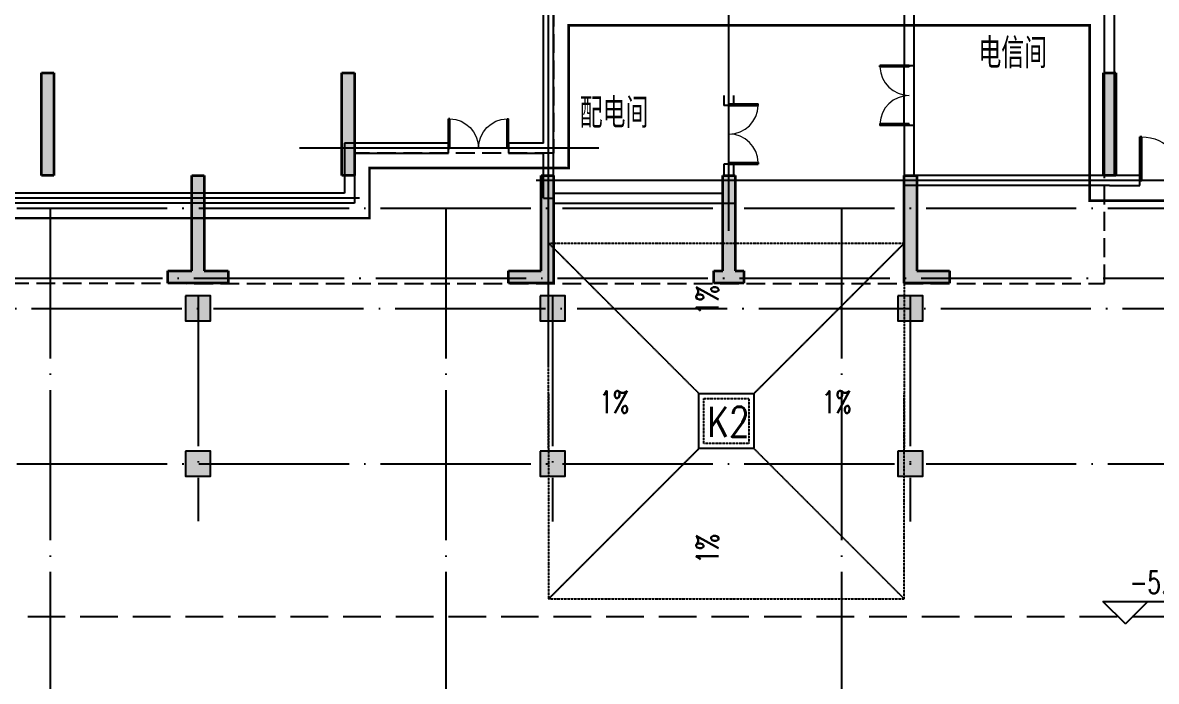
# Model space of a CAD drawing. Extents: x 290727 to 13733020, y 1731457 to 3643100.
# Drawn here: x 655062 to 677695, y 1779380 to 1792527 of the extents above; entities that cross this region are included whole.
import ezdxf

# ---------------------------------------------------------------- set-up
doc = ezdxf.new("R2010")
doc.units = 0
doc.header["$LTSCALE"] = 10
for name, pattern in [('__DASH', [0.35, 0.25, -0.1]), ('DASH', [0.35, 0.25, -0.1]), ('DOTE', [2.4200000000000004, 2, -0.2, 0.02, -0.2])]:
    doc.linetypes.add(name, pattern=pattern)
doc.layers.get('0').update_dxf_attribs({"linetype": 'CONTINUOUS'})
for name, color, linetype in [('-A-车行道路', 8, 'CONTINUOUS'), ('COLUMN', 9, 'CONTINUOUS'), ('DIM_ELEV', 3, 'CONTINUOUS'), ('DOTE', 8, 'DOTE'), ('PUB_HATCH', 8, 'CONTINUOUS'), ('PUB_TEXT', 7, 'CONTINUOUS'), ('WALL', 255, 'CONTINUOUS'), ('WINDOW', 4, 'CONTINUOUS'), ('作业图', 4, 'CONTINUOUS'), ('文字', 4, 'CONTINUOUS'), ('防火分区示意线', 4, 'CONTINUOUS'), ('集水坑', 181, 'DASH')]:
    doc.layers.add(name, color=color, linetype=linetype)
doc.layers.add('S_ConcWall', color=8, linetype='CONTINUOUS', lineweight=35)
doc.layers.get('0').off()
doc.styles.add('_HZTXT', font='simplex.shx', dxfattribs={"width": 0.8, "bigfont": 'HZTXT.shx'})
doc.styles.add('_TCH_DIM', font='SIMPLEX', dxfattribs={"bigfont": 'GBCBIG'})
doc.styles.add('HNSJY', font='HNSJY-07', dxfattribs={"width": 0.8, "bigfont": 'HNSJY-HZ'})

# ---------------------------------------------------------------- blocks, each defined once
blk = doc.blocks.new('A$C55C93FC2')
at = {"layer": 'DOTE', "linetype": 'DOTE', "ltscale": 150}
for p, q in [((10299.45606850734, 48142.35001869965), (252290.8196143163, 48142.35001869965)), ((170684.1350579553, 48142.35001869965), (170684.1350579553, 12199.99773951154)), ((178584.1350579552, 48142.35001869965), (178584.1350579553, 12199.99773951154)), ((186484.135057955, 48142.35001869965), (186484.1350579551, 12199.99773951154)), ((10299.45606850734, 43042.35001869965), (252290.8196143163, 43042.35001869965))]:
    blk.add_line(p, q, dxfattribs=at)
at = {"layer": 'DOTE', "ltscale": 150}
blk.add_line((166681.2461324148, 46142.34538504994), (207548.7330274471, 46142.34538504994), dxfattribs=at)
blk = doc.blocks.new('A$C47EE32D5')
at = {"layer": '集水坑'}
for p, q in [((-0.4771289825439453, 7100.008970737457), (2999.522871017456, 4100.008970737457)), ((4099.522871017456, 4100.008970737457), (7099.522871017456, 7100.008970737457)), ((-0.4771289825439453, 0.00897073745727539), (2999.522871017456, 3000.008970737457)), ((4099.522871017456, 3000.008970737457), (7099.522871017456, 0.00897073745727539))]:
    blk.add_line(p, q, dxfattribs=at)
for points in [[(-0.4771289825439453, 3000.008970737457), (-0.4771289825439453, 7100.008970737457), (7099.522871017456, 7100.008970737457), (7099.522871017456, 3000.008970737457)], [(-0.4771289825439453, 4100.008970737457), (-0.4771289825439453, 0.00897073745727539), (7099.522871017456, 0.00897073745727539), (7099.522871017456, 4100.008970737457)]]:
    blk.add_lwpolyline(points, dxfattribs=at)
at = {"layer": '集水坑', "linetype": 'ByBlock'}
blk.add_lwpolyline([(2999.522871017456, 4100.008970737457), (4099.522871017456, 4100.008970737457), (4099.522871017456, 3000.008970737457), (2999.522871017456, 3000.008970737457)], close=True, dxfattribs=at)
at = {"layer": '集水坑', "linetype": 'DASH'}
blk.add_lwpolyline([(3099.522871017456, 4000.008970737457), (3999.522871017456, 4000.008970737457), (3999.522871017456, 3100.008970737457), (3099.522871017456, 3100.008970737457)], close=True, dxfattribs=at)
at = {"layer": 'PUB_TEXT', "style": '_TCH_DIM', "width": 0.7058823529411765}
for rotation, p in [(89.9999999977333, (3392.022871041052, 5669.446646162486)), (90.00000000222022, (3392.02287105564, 703.1218361793522))]:
    blk.add_text('1%%%', height=446.25, rotation=rotation, dxfattribs=at).set_placement(p)
for p in [(1012.118811094202, 3707.508970737457), (5455.618811094202, 3707.508970737457)]:
    blk.add_text('1%%%', height=446.25, dxfattribs=at).set_placement(p)
at = {"layer": '集水坑', "style": '_HZTXT', "width": 0.8}
blk.add_text('K2', height=600, dxfattribs=at).set_placement((3170.142335236073, 3237.146686553955))
blk = doc.blocks.new('A$C682E2834')
h = blk.add_hatch(color=0)
h.dxf.hatch_style = 1
h.paths.add_polyline_path([(30400.23085716739, 7899.570863577392), (30600.24778824602, 7899.58779752336), (30600.28163841716, 7499.763246389892), (30800.28163841716, 7499.782777639892), (30800.23085716716, 7899.561097952392), (32999.96913841716, 7899.459535452392), (33000.16445091716, 7499.571840139892), (33200.16445091716, 7499.638246389892), (33200.05505534937, 7899.587791461672), (33200.00038841716, 7899.570863577392), (33200.00038841739, 8099.440454095457), (30600.23085716739, 8099.570863577392), (30400.23085716739, 8099.570863577392)])
edge = h.paths.add_edge_path(flags=16)
edge.add_line((11799.89296654239, 7900.001527639892), (11799.80312279216, 7500.223207327392))
h.paths.add_polyline_path([(9600.016013417393, 7900.001527639892), (11799.89296654239, 7900.001527639892)], flags=17)
h.paths.add_polyline_path([(21424.87343529216, 250.0015276398917), (21599.87343529216, 250.0020159211417), (21599.87343529216, 0.002015921141719446), (21174.87343529216, 0.001527639891719446), (20999.87343529216, 0.002015921141719446), (20999.87343529216, 250.0020159211417), (21174.87343529216, 250.0015276398917), (21175.03163841716, 2150.010804983642), (21425.03163841716, 2149.991273733642)])
h.paths.add_polyline_path([(42349.82460716716, 2149.023988577392), (42599.82460716716, 2149.014222952392), (42599.74648216716, 0.0005510773917194456), (42199.74648216716, 0.002015921141719446), (42199.74648216716, 250.0020159211417), (42349.74648216716, 250.0015276398917)])
h.paths.add_polyline_path([(42599.90663841716, 3549.014222952392), (42349.90663841716, 3549.025941702392), (42350.00429466716, 5450.001527639892), (42200.00038841716, 5450.001527639892), (42200.00038841716, 5700.001527639892), (42600.00038841716, 5700.001527639892)])
h.paths.add_polyline_path([(40700.23085716716, 10549.10113701489), (40700.24257591716, 10799.10113701489), (41300.23866966716, 10799.07574638989), (41300.16054466716, 8649.073793264892), (41050.16054466716, 8649.083558889892), (41050.24257591716, 10549.08648857739)])
h.paths.add_polyline_path([(39150.00038841716, 5450.001527639892), (39150.00038841716, 5700.001527639892), (41050.00038841716, 5700.001527639892), (41050.00038841716, 6099.077699514892), (41300.00038841716, 6099.077699514892), (41300.00038841716, 5450.001527639892)])
h.paths.add_polyline_path([(35100.33632591716, 12949.37848076489), (35100.34804466716, 13199.37848076489), (35400.34023216716, 13199.34918388989), (35400.23866966716, 10799.34625420239), (35800.24648216716, 10799.33160576489), (35800.22695091716, 10549.33160576489), (35150.23866966716, 10549.36383232739), (35150.34413841716, 12949.36090263989)])
h.paths.add_polyline_path([(28700.48085716716, 13199.59723076489), (28700.47695091716, 12949.59723076489), (28650.48281029216, 12949.60309013989), (28650.38124779216, 10549.60504326489), (28000.38124779216, 10549.60504326489), (28000.38124779216, 10799.60504326489), (28400.38124779216, 10799.60504326489), (28400.48281029216, 13199.60699638989)])
h.paths.add_polyline_path([(22750.16249779216, 8649.935121389892), (22500.16249779216, 8649.944887014892), (22500.23866966716, 10799.94586357739), (23100.24257591716, 10799.91754326489), (23100.23085716716, 10549.91754326489), (22750.23866966716, 10549.93414482739)])
h.paths.add_polyline_path([(24650.00234154216, 5700.001527639892), (24650.00234154216, 5450.001527639892), (22500.00234154216, 5450.001527639892), (22500.00234154216, 6049.940980764892), (22750.00234154216, 6049.940980764892), (22750.00234154216, 5700.001527639892)])
h.paths.add_polyline_path([(25699.81679466716, 250.0010393586417), (25699.81679466716, 0.001039358641719446), (24799.74648216716, 0.001039358641719446), (24799.83046654216, 2149.837953421142), (25049.83046654216, 2149.827699514892), (25049.74648216716, 250.0010393586417)])
h.paths.add_polyline_path([(32024.28945091716, 0.001039358641719446), (31299.81679466716, 0.001039358641719446), (31299.81679466716, 250.0010393586417), (31774.35976341716, 250.0010393586417), (31774.89101341716, 2149.639711233642), (32024.89101341716, 2149.569398733642), (32024.35976341716, 250.0010393586417), (32499.81679466716, 250.0010393586417), (32499.81679466716, 0.001039358641719446)])
h.paths.add_polyline_path([(29000.14491966716, 5700.001527639892), (29000.14491966716, 5500.001527639892), (28400.14296654216, 5500.001527639892), (28400.22109154216, 7249.609926077392), (28600.22109154216, 7249.600160452392), (28600.14296654216, 5700.001527639892)])
h.paths.add_polyline_path([(34800.00038841716, 5500.001527639892), (34800.00038841716, 5700.001527639892), (35200.00038841716, 5700.001527639892), (35200.00038841716, 7249.351137014892), (35400.00038841716, 7249.351137014892), (35400.00038841716, 5500.001527639892)])
h.paths.add_polyline_path([(30000.47695091716, 12949.58355888989), (30000.48085716716, 13199.58160576489), (30600.48281029216, 13199.57184013989), (30600.32656029216, 9399.568910452392), (30400.33046654216, 9399.575746389892), (30400.48671654216, 12949.57574638989)])
h.paths.add_polyline_path([(33200.18398216716, 9399.449769827392), (33400.18007591716, 9399.442933889892), (33400.34023216716, 12949.44098076489), (33800.33632591716, 12949.41949638989), (33800.34804466716, 13199.41949638989), (33200.34023216716, 13199.44879326489)])
h.paths.add_polyline_path([(38099.74648216716, 0.001039358641719446), (38099.74648216716, 250.0010393586417), (38749.74648216716, 250.0010393586417), (38749.82460716716, 2149.190980764892), (38999.82460716716, 2149.181215139892), (38999.74648216716, 0.001039358641719446)])
h.paths.add_polyline_path([(35024.86366966716, 2149.365785452392), (34774.86366966716, 2149.374574514892), (34774.93788841716, 4199.375551077392), (35024.93788841716, 4199.365785452392)])
h.paths.add_polyline_path([(29025.00234154216, 2149.648500296142), (28775.00234154216, 2149.648500296142), (28775.00234154216, 4199.648012014892), (29025.00234154216, 4199.648012014892)])
h.paths.add_polyline_path([(1900.001609120285, 10800.00152763989), (1900.001609120285, 10550.00152763989), (1550.001609120285, 10550.00152763989), (1550.001609120285, 8650.001527639892), (1300.001609120285, 8650.001527639892), (1300.001609120285, 10800.00152763989)])
h.paths.add_polyline_path([(3450.00136497966, 5700.001527639892), (3450.00136497966, 5450.001527639892), (1300.001609120285, 5450.001527639892), (1300.001609120285, 6100.001527639892), (1550.001609120285, 6100.001527639892), (1550.001609120285, 5700.001527639892)])
h.paths.add_polyline_path([(20100.00234154216, 8650.001527639892), (19850.00234154216, 8650.001527639892), (19850.00234154216, 10550.00152763989), (19500.00234154216, 10550.00152763989), (19500.00234154216, 10800.00152763989), (20100.00234154216, 10800.00152763989)])
h.paths.add_polyline_path([(13899.85097435466, 12950.00152763989), (13899.85097435466, 13200.00152763989), (14199.85488060466, 13200.00152763989), (14199.85488060466, 10800.00152763989), (14599.85585716716, 10800.00152763989), (14599.85585716716, 10550.00152763989), (13949.85488060466, 10550.00152763989), (13949.85488060466, 12950.00152763989)])
h.paths.add_polyline_path([(7499.99745872966, 13200.00152763989), (7499.99745872966, 12950.00152763989), (7450.00136497966, 12950.00152763989), (7450.00136497966, 10550.00152763989), (6800.00136497966, 10550.00152763989), (6800.00136497966, 10800.00152763989), (7200.00136497966, 10800.00152763989), (7200.00136497966, 13200.00152763989)])
h.paths.add_polyline_path([(17950.00234154216, 5450.001527639892), (17950.00234154216, 5700.001527639892), (19850.00234154216, 5700.001527639892), (19850.00234154216, 6050.001527639892), (20100.00234154216, 6050.001527639892), (20100.00234154216, 5450.001527639892)])
h.paths.add_polyline_path([(16900.00234154216, 0.001039358641719446), (16900.00234154216, 250.0010393586417), (17550.00234154216, 250.0010393586417), (17550.00234154216, 2150.001039358642), (17800.00234154216, 2150.001039358642), (17800.00234154216, 0.001039358641719446)])
h.paths.add_polyline_path([(10575.42616966716, 0.001039358641719446), (10100.00136497966, 0.001039358641719446), (10100.00136497966, 250.0010393586417), (10575.42616966716, 250.0010393586417), (10575.00136497966, 2149.975160452392), (10825.00136497966, 2150.026918264892), (10825.42616966716, 250.0010393586417), (11300.00136497966, 250.0010393586417), (11300.00136497966, 0.001039358641719446)])
h.paths.add_polyline_path([(400.0016091202851, 5700.001527639892), (400.0016091202851, 5450.001527639892), (250.0016091202851, 5450.001527639892), (250.0016091202851, 3550.001527639892), (0.001609120285138488, 3550.001527639892), (0.001609120285138488, 5700.001527639892)])
h.paths.add_polyline_path([(400.0011208390351, 250.0020159211417), (400.0018532609101, 0.002015921141719446), (0.001609120285138488, 0.0005510773917194456), (0.001609120285138488, 2150.001039358642), (250.0016091202851, 2150.001039358642), (250.0016091202851, 250.0015276398917)])
h.paths.add_polyline_path([(13599.85488060466, 5500.001527639892), (13599.85488060466, 5700.001527639892), (13999.85488060466, 5700.001527639892), (13999.85488060466, 7250.001527639892), (14199.85488060466, 7250.001527639892), (14199.85488060466, 5500.001527639892)])
h.paths.add_polyline_path([(7800.00136497966, 5700.001527639892), (7800.00136497966, 5500.001527639892), (7200.00136497966, 5500.001527639892), (7200.00136497966, 7250.001527639892), (7400.00136497966, 7250.001527639892), (7400.00136497966, 5700.001527639892)])
h.paths.add_polyline_path([(12599.85097435466, 13200.00152763989), (12599.85097435466, 12950.00152763989), (12199.85488060466, 12950.00152763989), (12199.85488060466, 9400.001527639892), (11999.85488060466, 9400.001527639892), (11999.85488060466, 13200.00152763989)])
h.paths.add_polyline_path([(9200.001364979893, 9400.001527639892), (9200.001364979893, 12950.00152763989), (8799.99745872966, 12950.00152763989), (8799.99745872966, 13200.00152763989), (9400.00136497966, 13200.00152763989), (9400.001364979893, 9400.001527639892)])
h.paths.add_polyline_path([(4500.00136497966, 250.0010393586417), (4500.00136497966, 0.001039358641719446), (3600.00136497966, 0.001039358641719446), (3600.00136497966, 2150.001039358642), (3850.00136497966, 2150.001039358642), (3850.00136497966, 250.0010393586417)])
h.paths.add_polyline_path([(7825.00136497966, 2150.001039358642), (7575.00136497966, 2150.001039358642), (7575.00136497966, 4200.001527639892), (7825.00136497966, 4200.001527639892)])
h.paths.add_polyline_path([(13824.85683372966, 2150.001039358642), (13574.85683372966, 2150.001039358642), (13574.85683372966, 4200.001527639892), (13824.85683372966, 4200.001527639892)])
edge = h.paths.add_edge_path()
edge.add_line((11999.78554466739, 8100.001527639892), (12199.78554466739, 8100.001527639892))
edge.add_line((12199.78554466739, 8100.001527639892), (12199.78554466739, 7900.001527639892))
edge.add_line((12199.78554466739, 7900.001527639892), (11999.76861358853, 7900.01846158586))
edge.add_line((9400.016013417393, 8100.001527639892), (9200.016013417393, 8100.001527639892))
edge.add_line((9200.016013417393, 8100.001527639892), (9200.016013417393, 7900.001527639892))
edge.add_line((9200.016013417393, 7900.001527639892), (9400.032944496023, 7900.01846158586))
edge.add_line((9400.011129499879, 7900.018459738931), (9400.00136497966, 7500.188051077392))
edge.add_line((9400.00136497966, 7500.188051077392), (9600.00136497966, 7500.182191702392))
edge.add_line((9600.00136497966, 7500.182191702392), (9600.016013417393, 7900.001527639892))
edge.add_line((11999.87831810489, 8100.001527639892), (9400.016013417393, 8100.001527639892))
edge.add_line((11799.80312279216, 7500.223207327392), (11999.80312279239, 7500.193910452392))
edge.add_line((11999.80312279239, 7500.193910452392), (11999.76861358853, 7900.01846158586))
at = {"layer": 'S_ConcWall', "color": 0, "lineweight": 35, "ltscale": 0.9999999776482582}
for p, q in [((7575.00136497966, 2150.001039358642), (7575.00136497966, 4200.001527639892)), ((7575.00136497966, 4200.001527639892), (7825.00136497966, 4200.001527639892)), ((7825.00136497966, 4200.001527639892), (7825.00136497966, 2150.001039358642)), ((13574.85683372966, 2150.001039358642), (13574.85683372966, 4200.001527639892)), ((13574.85683372966, 4200.001527639892), (13824.85683372966, 4200.001527639892)), ((13824.85683372966, 4200.001527639892), (13824.85683372966, 2150.001039358642)), ((28775.00234154216, 2149.648500296142), (28775.00234154216, 4199.648012014892)), ((28775.00234154216, 4199.648012014892), (29025.00234154216, 4199.648012014892)), ((29025.00234154216, 4199.648012014892), (29025.00234154216, 2149.648500296142)), ((7825.00136497966, 2150.001039358642), (7575.00136497966, 2150.001039358642)), ((10575.00136497966, 2149.975160452392), (10825.00136497966, 2150.026918264892)), ((10575.42616966716, 250.0010393586417), (10575.00136497966, 2149.975160452392)), ((10825.00136497966, 2150.026918264892), (10825.42616966716, 250.0010393586417)), ((13824.85683372966, 2150.001039358642), (13574.85683372966, 2150.001039358642)), ((17550.00234154216, 250.0010393586417), (17550.00234154216, 2150.001039358642)), ((17550.00234154216, 2150.001039358642), (17800.00234154216, 2150.001039358642)), ((17800.00234154216, 2150.001039358642), (17800.00234154216, 0.001039358641719446)), ((21174.87343529216, 250.0015276398917), (21175.03163841716, 2150.010804983642)), ((21175.03163841716, 2150.010804983642), (21425.03163841716, 2149.991273733642)), ((21425.03163841716, 2149.991273733642), (21424.87343529216, 250.0015276398917)), ((24799.74648216716, 0.001039358641719446), (24799.83046654216, 2149.837953421142)), ((24799.83046654216, 2149.837953421142), (25049.83046654216, 2149.827699514892)), ((25049.83046654216, 2149.827699514892), (25049.74648216716, 250.0010393586417)), ((29025.00234154216, 2149.648500296142), (28775.00234154216, 2149.648500296142)), ((10100.00136497966, 0.001039358641719446), (10100.00136497966, 250.0010393586417)), ((10100.00136497966, 250.0010393586417), (10575.42616966716, 250.0010393586417)), ((10825.42616966716, 250.0010393586417), (11300.00136497966, 250.0010393586417)), ((11300.00136497966, 250.0010393586417), (11300.00136497966, 0.001039358641719446)), ((16900.00234154216, 250.0010393586417), (17550.00234154216, 250.0010393586417)), ((16900.00234154216, 0.001039358641719446), (16900.00234154216, 250.0010393586417)), ((20999.87343529216, 0.002015921141719446), (20999.87343529216, 250.0020159211417)), ((20999.87343529216, 250.0020159211417), (21174.87343529216, 250.0015276398917)), ((21424.87343529216, 250.0015276398917), (21599.87343529216, 250.0020159211417)), ((21599.87343529216, 250.0020159211417), (21599.87343529216, 0.002015921141719446)), ((25049.74648216716, 250.0010393586417), (25699.81679466716, 250.0010393586417)), ((25699.81679466716, 250.0010393586417), (25699.81679466716, 0.001039358641719446)), ((10575.42616966716, 0.001039358641719446), (10100.00136497966, 0.001039358641719446)), ((11300.00136497966, 0.001039358641719446), (10575.42616966716, 0.001039358641719446)), ((17800.00234154216, 0.001039358641719446), (16900.00234154216, 0.001039358641719446)), ((21174.87343529216, 0.001527639891719446), (20999.87343529216, 0.002015921141719446)), ((21599.87343529216, 0.002015921141719446), (21174.87343529216, 0.001527639891719446)), ((25699.81679466716, 0.001039358641719446), (24799.74648216716, 0.001039358641719446))]:
    blk.add_line(p, q, dxfattribs=at)
blk = doc.blocks.new('_FZH')
blk.add_lwpolyline([(-0.5, -0.5), (0.5, -0.5), (0.5, 0.5), (-0.5, 0.5)], close=True)
at = {"layer": 'PUB_HATCH'}
blk.add_solid([(-0.5, -0.5), (0.5, -0.5), (-0.5, 0.5), (0.5, 0.5)], dxfattribs=at)
blk = doc.blocks.new('$DorLib2D$00000002')
for p, q in [((-0.5, -1e-16), (-0.5000000000000007, 0.4875)), ((-0.4750000000000007, 0.4875), (-0.5000000000000007, 0.4875)), ((-0.475, 0), (-0.4750000000000007, 0.4875)), ((0.475, 0), (0.4750000000000007, 0.4875)), ((0.4750000000000007, 0.4875), (0.5000000000000007, 0.4875)), ((0.5, -1e-16), (0.5000000000000007, 0.4875)), ((-0.5, -1e-16), (-0.475, 0)), ((0.5, -1e-16), (0.475, 0))]:
    blk.add_line(p, q)
at = {"lineweight": 13}
for centre, start, end in [((-0.4875, 0), 0, 88.53071641864632), ((0.4875, 0), 91.46928358135372, 180)]:
    blk.add_arc(centre, 0.4875, start, end, dxfattribs=at)
blk = doc.blocks.new('车库建筑作业图')
at = {"layer": '-A-车行道路', "linetype": 'DASH', "ltscale": 300}
blk.add_lwpolyline([(531262.3761732483, 2166429.787119947), (694487.4871052136, 2166429.7871249)], dxfattribs=at)
at = {"linetype": '__DASH', "ltscale": 150}
blk.add_lwpolyline([(655662.3615245562, 2174679.785098894), (651662.3761728944, 2174679.785098893), (651662.3761728944, 2173079.647993568), (676662.1973963721, 2173078.739152895), (676662.1973963721, 2178579.787114825), (665662.3761712353, 2178579.78711484), (665662.3761712315, 2175679.787109999), (661687.2169934083, 2175679.787114914), (661687.216993303, 2174679.785099137), (655662.3615245562, 2174679.785098894)], dxfattribs=at)
at = {"layer": 'DIM_ELEV'}
for p, q in [((677076.4599242248, 2166280.45505707), (676626.4599242248, 2166730.45505707)), ((676626.4599242248, 2166730.45505707), (678801.4599242248, 2166730.45505707)), ((677076.4599242248, 2166280.45505707), (677526.4599242248, 2166730.45505707))]:
    blk.add_line(p, q, dxfattribs=at)
at = {"layer": 'DOTE', "linetype": 'Continuous', "ltscale": 150}
for p, q in [((665562.3761730028, 2171431.821865713), (665562.3761730028, 2179679.78607544)), ((681627.8561921595, 2175129.39010706), (665315.7652650271, 2175129.39010706)), ((661783.8360967971, 2174779.787114886), (650562.3761730957, 2174779.787114886))]:
    blk.add_line(p, q, dxfattribs=at)
at = {"layer": 'DOTE', "linetype": 'Continuous'}
for p, q in [((669162.3761730009, 2174129.794442028), (669162.3761730009, 2179679.787128351)), ((666562.3761729846, 2175779.787114851), (660587.2169932972, 2175779.787114851))]:
    blk.add_line(p, q, dxfattribs=at)
at = {"layer": 'DOTE', "ltscale": 150}
for p, q in [((643962.3761730143, 2173179.787114877), (693173.5330154272, 2173179.787114877)), ((658564.8711459929, 2172829.961545634), (658564.8711459929, 2168328.902630485)), ((665640.841105329, 2172829.870974529), (665640.841105329, 2168328.81205938)), ((672781.2315187925, 2172829.870974529), (672781.2315187925, 2168328.81205938))]:
    blk.add_line(p, q, dxfattribs=at)
at = {"layer": 'WALL', "linetype": 'Continuous'}
for p, q in [((665462.3761729905, 2175879.787114912), (665462.3761729905, 2178779.786046182)), ((676862.3761730045, 2175229.390107055), (676862.376172988, 2178779.768195955)), ((665662.3761730143, 2175779.787114877), (665662.3761730349, 2178579.786104684)), ((672662.580943354, 2178579.78747317), (672662.5235082393, 2177429.797102944)), ((672862.5235079428, 2177429.787114141), (672862.5809435804, 2178579.787492783)), ((676662.3761729917, 2175229.390106997), (676662.3761729762, 2178579.775763232)), ((672662.5235082393, 2177429.797102944), (672862.5235079428, 2177429.787114141)), ((669062.1774554085, 2176831.072094815), (669062.3761729695, 2176629.785150757)), ((669262.376173037, 2176629.785150757), (669262.1774554336, 2176831.072133899)), ((669262.376173037, 2176629.785150757), (669062.3761729695, 2176629.785150757)), ((672662.4635754239, 2176229.797104746), (672662.4036222623, 2175029.390107063)), ((672862.4635751274, 2176229.787115943), (672662.4635754239, 2176229.797104746)), ((672862.4136112903, 2175229.390106998), (672862.4635751274, 2176229.787115943)), ((663562.3761730957, 2175879.787114884), (661487.2169934082, 2175879.787114912)), ((661487.2169934082, 2175879.787114912), (661487.2169934082, 2174879.787114874)), ((663562.3761730957, 2175679.787114875), (663562.3761730957, 2175879.787114884)), ((665462.3761729905, 2175879.787114912), (664762.3761730957, 2175879.787114884)), ((664762.3761730957, 2175879.787114884), (664762.3761730958, 2175679.787114875)), ((661687.2169934083, 2175679.787114914), (663562.3761730957, 2175679.787114875)), ((661687.2169934083, 2175679.787114914), (661687.2169934083, 2174679.787114874)), ((664762.3761730958, 2175679.787114875), (665462.3761731727, 2175679.787114914)), ((665462.3761730143, 2175129.794442121), (665462.3761731727, 2175679.787114914)), ((665662.3761729766, 2175229.794442137), (665662.3761730143, 2175779.787114877)), ((669062.3761729805, 2175459.785150715), (669062.2170813445, 2175229.778850544)), ((669262.376173048, 2175459.785150715), (669062.3761729805, 2175459.785150715)), ((669262.217081412, 2175229.778850543), (669262.376173048, 2175459.785150715)), ((676662.3761729917, 2175229.390106997), (672862.4136112903, 2175229.390106998)), ((677362.1769546509, 2175229.390107075), (676862.3761730045, 2175229.390107055)), ((677362.1769546509, 2175029.390107001), (677362.1769546509, 2175229.390107075)), ((665462.3761730143, 2174779.787114877), (665462.3761730143, 2175129.794442121)), ((665662.3761730143, 2174779.787114877), (665662.3761726193, 2175029.794442121)), ((676762.3761730224, 2175029.39010704), (672662.4036222623, 2175029.390107063)), ((676762.3761730224, 2175029.39010704), (677362.1769546509, 2175029.390107001)), ((661487.2169934082, 2174879.787114874), (651662.3761730305, 2174879.787114874)), ((665462.3761730143, 2174779.787114877), (665662.3761730143, 2174779.787114877)), ((665662.3761729766, 2174879.794442137), (669062.3761730227, 2174879.794442137)), ((661687.2169934083, 2174679.787114874), (651662.3761729432, 2174679.787114874)), ((665662.3761726193, 2174679.794442121), (669262.3761730478, 2174679.794442121))]:
    blk.add_line(p, q, dxfattribs=at)
at = {"layer": 'WINDOW', "linetype": 'Continuous'}
for p, q in [((672662.4635754104, 2176229.797104542), (672662.5235082258, 2177429.797103045)), ((672862.4635751611, 2176229.787115739), (672862.5235079764, 2177429.787114243))]:
    blk.add_line(p, q, dxfattribs=at)
at = {"layer": '防火分区示意线', "color": 6, "linetype": 'DASH', "ltscale": 300, "const_width": 50}
blk.add_lwpolyline([(681362.517997083, 2180679.787253851), (681362.5179905421, 2174729.389984536), (676362.2712632464, 2174729.390262844), (676362.4461216446, 2178230.477588166), (665962.3761743853, 2178230.73898648), (665962.3761708606, 2175379.787114946), (661987.2169932749, 2175379.787114892), (661987.2169933151, 2174379.787114866), (652062.3761729086, 2174379.787114872), (652062.3761729466, 2173579.787114873), (652362.3761730143, 2173579.78711486), (652362.3761730143, 2169079.787122152), (648112.3761731305, 2169079.787115503), (648112.3761731305, 2158479.787260566)], dxfattribs=at)
at = {"color": 8}
blk.add_blockref('A$C682E2834', (647862.4832064528, 2173079.785587216), dxfattribs=at)
blk.add_blockref('A$C47EE32D5', (665562.8724865011, 2166779.898351761))
at = {"layer": 'COLUMN', "linetype": 'Continuous', "xscale": 500, "yscale": 500, "zscale": 500, "rotation": 270}
for p in [(658562.4815187925, 2172579.870974529), (665640.3623781675, 2172579.870974529), (672781.2315187925, 2172579.870974529), (658564.8711459929, 2169479.787121482), (665640.405834007, 2169479.787121461), (672781.2437145698, 2169479.787121439)]:
    blk.add_blockref('_FZH', p, dxfattribs=at)
at = {"layer": 'WINDOW', "linetype": 'Continuous', "xscale": 1200, "yscale": 1200, "zscale": 1200}
for p, rotation in [((672762.4935416934, 2176829.792109392), 89.99713841885485), ((669162.3761730143, 2176059.785150715), 270)]:
    blk.add_blockref('$DorLib2D$00000002', p, dxfattribs=dict(at, rotation=rotation))
at = {"layer": 'WINDOW', "linetype": 'Continuous'}
for p, xscale, yscale, zscale in [((664162.3761730143, 2175779.787114877), -1200, 1200, 1200), ((678262.1769544722, 2175129.39010704), -1800, 1800, 1800)]:
    blk.add_blockref('$DorLib2D$00000002', p, dxfattribs=dict(at, xscale=xscale, yscale=yscale, zscale=zscale))
at = {"layer": '文字', "linetype": 'Continuous'}
blk.add_blockref('A$C55C93FC2', (484928.2411151752, 2126437.437102827), dxfattribs=at)
at = {"layer": 'PUB_TEXT', "style": '_TCH_DIM', "width": 0.7058823529411765}
blk.add_text('-5.150', height=446.25, dxfattribs=at).set_placement((677166.4599242248, 2166887.95505707))
at = {"layer": '文字', "linetype": 'Continuous', "style": 'HNSJY', "width": 0.8}
for s, p in [('电信间', (674143.1915852381, 2177372.247336252)), ('配电间', (666184.5356925968, 2176180.416109707))]:
    blk.add_text(s, height=599.9999999999998, dxfattribs=at).set_placement(p)

msp = doc.modelspace()

# ---------------------------------------------------------------- block references
at = {"layer": '作业图', "linetype": 'Continuous'}
msp.add_blockref('车库建筑作业图', (0, -385755.6740215458), dxfattribs=at)

doc.saveas('drawing.dxf')
